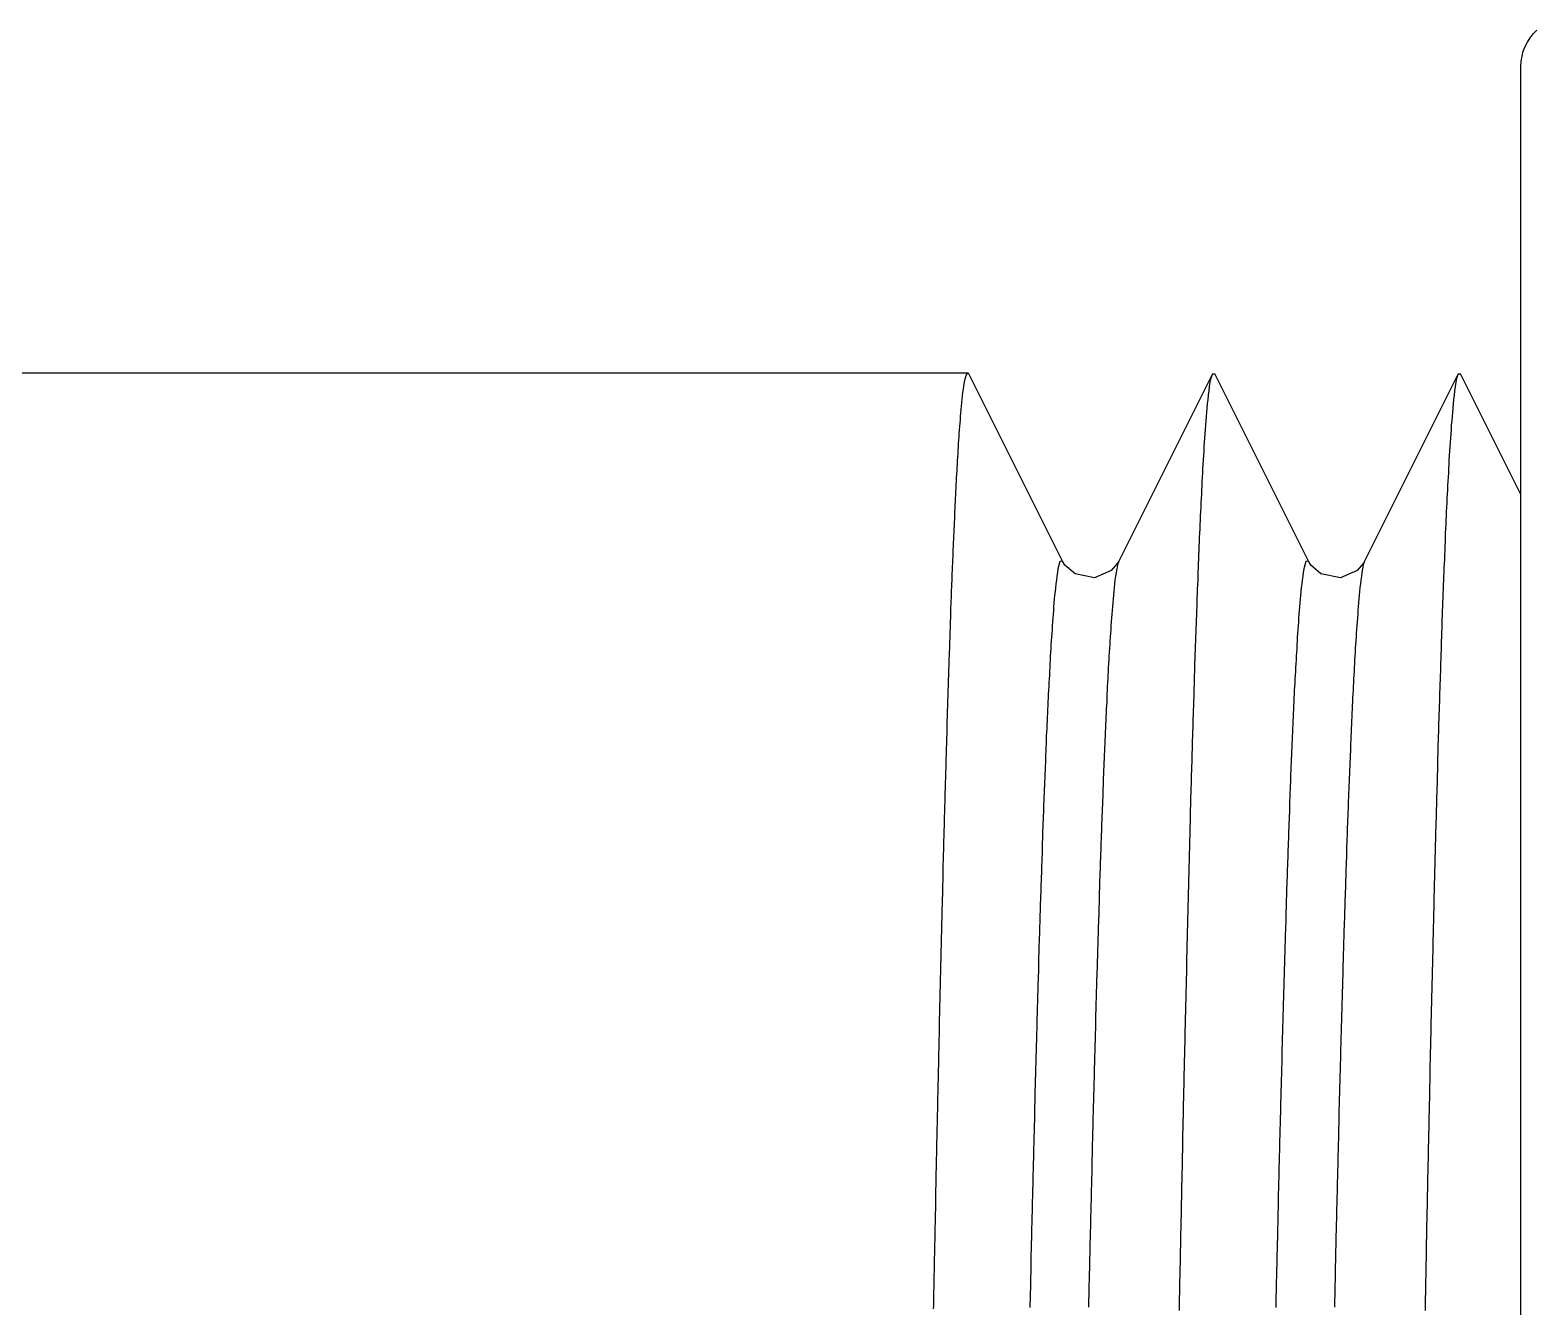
# Model space of a CAD drawing. Header units: millimetres. Extents: x 0 to 3800, y -67 to 2530.
# Drawn here: x 2289.26 to 2298.69, y 903.38 to 911.37 of the extents above; entities that cross this region are included whole.
import ezdxf

# ---------------------------------------------------------------- set-up
doc = ezdxf.new("R2010")
doc.units = ezdxf.units.MM
doc.layers.add('내부선 및 부속', color=4, linetype='Continuous')

msp = doc.modelspace()

# ---------------------------------------------------------------- linework, layer by layer
at = {"layer": '내부선 및 부속', "linetype": 'Continuous'}
for p, q in [((2298.5944, 874.4582), (2298.5944, 911.1466)), ((2260.9483, 909.2272), (2295.1298, 909.2272)), ((2295.1298, 909.2272), (2295.1371, 909.2199)), ((2295.724, 908.0468), (2295.1371, 909.2199)), ((2296.6623, 909.2199), (2296.0755, 908.0468)), ((2296.6623, 909.2199), (2296.6769, 909.2199)), ((2297.2638, 908.0468), (2296.6769, 909.2199)), ((2298.2021, 909.2199), (2297.6153, 908.0468)), ((2298.2021, 909.2199), (2298.2168, 909.2199)), ((2298.5944, 908.4649), (2298.2168, 909.2199))]:
    msp.add_line(p, q, dxfattribs=at)
at = {"layer": '내부선 및 부속', "linetype": 'Continuous', "flags": 128}
msp.add_lwpolyline([(2298.5944, 911.1466, -0.21004), (2298.6941, 911.3735)], format="xyb", dxfattribs=at)
for points in [[(2294.9159, 903.3647), (2294.9169, 903.3867), (2294.9169, 903.4077), (2294.9169, 903.4297), (2294.9179, 903.4507), (2294.9179, 903.4727), (2294.9189, 903.4937), (2294.9189, 903.5147), (2294.9189, 903.5147), (2294.9199, 903.5367), (2294.9199, 903.5577), (2294.9199, 903.5797), (2294.9209, 903.6007), (2294.9209, 903.6227), (2294.9219, 903.6437), (2294.9219, 903.6647), (2294.9219, 903.6867), (2294.9229, 903.7077), (2294.9229, 903.7297), (2294.9239, 903.7507), (2294.9239, 903.7727), (2294.9249, 903.7937), (2294.9249, 903.8147), (2294.9259, 903.8367), (2294.9259, 903.8577), (2294.9259, 903.8797), (2294.9269, 903.9007), (2294.9269, 903.9217), (2294.9279, 903.9437), (2294.9279, 903.9647), (2294.9289, 903.9867), (2294.9289, 904.0077), (2294.9289, 904.0297), (2294.9299, 904.0507), (2294.9299, 904.0717), (2294.9309, 904.0937), (2294.9309, 904.1147), (2294.9319, 904.1367), (2294.9319, 904.1577), (2294.9329, 904.1797), (2294.9329, 904.2007), (2294.9329, 904.2217), (2294.9339, 904.2437), (2294.9339, 904.2647), (2294.9349, 904.2867), (2294.9349, 904.3077), (2294.9359, 904.3297), (2294.9359, 904.3507), (2294.9369, 904.3717), (2294.9369, 904.3937), (2294.9369, 904.4147), (2294.9379, 904.4367), (2294.9379, 904.4577), (2294.9389, 904.4797), (2294.9389, 904.5007), (2294.9399, 904.5217), (2294.9399, 904.5437), (2294.9409, 904.5647), (2294.9409, 904.5867), (2294.9419, 904.6077), (2294.9419, 904.6287), (2294.9419, 904.6507), (2294.9429, 904.6717), (2294.9429, 904.6937), (2294.9439, 904.7147), (2294.9439, 904.7367), (2294.9449, 904.7577), (2294.9449, 904.7787), (2294.9459, 904.8007), (2294.9459, 904.8217), (2294.9469, 904.8437), (2294.9469, 904.8647), (2294.9479, 904.8867), (2294.9479, 904.9077), (2294.9489, 904.9287), (2294.9489, 904.9507), (2294.9489, 904.9717), (2294.9499, 904.9937), (2294.9499, 905.0147), (2294.9509, 905.0367), (2294.9509, 905.0577), (2294.9519, 905.0787), (2294.9519, 905.1007), (2294.9529, 905.1217), (2294.9529, 905.1437), (2294.9539, 905.1647), (2294.9539, 905.1857), (2294.9549, 905.2077), (2294.9549, 905.2287), (2294.9559, 905.2507), (2294.9559, 905.2717), (2294.9569, 905.2937), (2294.9569, 905.3147), (2294.9579, 905.3357), (2294.9579, 905.3577), (2294.9589, 905.3787), (2294.9589, 905.4007), (2294.9599, 905.4217), (2294.9599, 905.4437), (2294.9609, 905.4647), (2294.9609, 905.4857), (2294.9619, 905.5077), (2294.9619, 905.5287), (2294.9629, 905.5507), (2294.9629, 905.5717), (2294.9639, 905.5927), (2294.9639, 905.6147), (2294.9649, 905.6357), (2294.9649, 905.6577), (2294.9649, 905.6577), (2294.9659, 905.6787), (2294.9659, 905.7007), (2294.9669, 905.7217), (2294.9669, 905.7427), (2294.9679, 905.7647), (2294.9679, 905.7857), (2294.9689, 905.8077), (2294.9689, 905.8287), (2294.9699, 905.8507), (2294.9699, 905.8717), (2294.9709, 905.8927), (2294.9719, 905.9147), (2294.9719, 905.9357), (2294.9729, 905.9577), (2294.9729, 905.9787), (2294.9739, 906.0007), (2294.9739, 906.0217), (2294.9749, 906.0427), (2294.9749, 906.0647), (2294.9759, 906.0857), (2294.9759, 906.1077), (2294.9769, 906.1287), (2294.9769, 906.1497), (2294.9779, 906.1717), (2294.9789, 906.1927), (2294.9789, 906.2147), (2294.9799, 906.2357), (2294.9799, 906.2577), (2294.9809, 906.2787), (2294.9809, 906.2997), (2294.9819, 906.3217), (2294.9819, 906.3427), (2294.9829, 906.3647), (2294.9839, 906.3857), (2294.9839, 906.4077), (2294.9849, 906.4287), (2294.9849, 906.4497), (2294.9859, 906.4717), (2294.9859, 906.4927), (2294.9869, 906.5147), (2294.9879, 906.5357), (2294.9879, 906.5567), (2294.9889, 906.5787), (2294.9889, 906.5997), (2294.9899, 906.6217), (2294.9909, 906.6427), (2294.9909, 906.6647), (2294.9919, 906.6857), (2294.9919, 906.7067), (2294.9929, 906.7287), (2294.9939, 906.7497), (2294.9939, 906.7717), (2294.9949, 906.7927), (2294.9949, 906.8147), (2294.9959, 906.8357), (2294.9969, 906.8567), (2294.9969, 906.8787), (2294.9979, 906.8997), (2294.9979, 906.9217), (2294.9989, 906.9427), (2294.9999, 906.9637), (2294.9999, 906.9857), (2295.0009, 907.0067), (2295.0019, 907.0287), (2295.0019, 907.0497), (2295.0029, 907.0717), (2295.0039, 907.0927), (2295.0039, 907.1137), (2295.0049, 907.1357), (2295.0059, 907.1567), (2295.0059, 907.1787), (2295.0069, 907.1997), (2295.0079, 907.2207), (2295.0079, 907.2427), (2295.0089, 907.2637), (2295.0099, 907.2857), (2295.0099, 907.3067), (2295.0109, 907.3287), (2295.0119, 907.3497), (2295.0119, 907.3707), (2295.0129, 907.3927), (2295.0139, 907.4137), (2295.0139, 907.4357), (2295.0149, 907.4567), (2295.0159, 907.4777), (2295.0169, 907.4997), (2295.0169, 907.5207), (2295.0179, 907.5427), (2295.0189, 907.5637), (2295.0189, 907.5857), (2295.0199, 907.6067), (2295.0209, 907.6277), (2295.0219, 907.6497), (2295.0219, 907.6707), (2295.0229, 907.6927), (2295.0239, 907.7137), (2295.0249, 907.7347), (2295.0249, 907.7567), (2295.0259, 907.7777), (2295.0269, 907.7997), (2295.0269, 907.7997), (2295.0279, 907.8207), (2295.0289, 907.8427), (2295.0289, 907.8637), (2295.0299, 907.8847), (2295.0309, 907.9067), (2295.0319, 907.9277), (2295.0329, 907.9497), (2295.0329, 907.9707), (2295.0339, 907.9917), (2295.0349, 908.0137), (2295.0359, 908.0347), (2295.0369, 908.0567), (2295.0379, 908.0777), (2295.0389, 908.0987), (2295.0389, 908.1207), (2295.0399, 908.1417), (2295.0409, 908.1637), (2295.0419, 908.1847), (2295.0429, 908.2067), (2295.0439, 908.2277), (2295.0449, 908.2487), (2295.0459, 908.2707), (2295.0469, 908.2917), (2295.0479, 908.3137), (2295.0489, 908.3347), (2295.0499, 908.3557), (2295.0509, 908.3777), (2295.0519, 908.3987), (2295.0529, 908.4207), (2295.0539, 908.4417), (2295.0549, 908.4627), (2295.0559, 908.4847), (2295.0569, 908.5057), (2295.0579, 908.5277), (2295.0589, 908.5487), (2295.0599, 908.5697), (2295.0619, 908.5917), (2295.0629, 908.6127), (2295.0639, 908.6347), (2295.0649, 908.6557), (2295.0659, 908.6767), (2295.0679, 908.6987), (2295.0689, 908.7197), (2295.0699, 908.7417), (2295.0719, 908.7627), (2295.0729, 908.7837), (2295.0739, 908.8057), (2295.0759, 908.8267), (2295.0769, 908.8477), (2295.0789, 908.8697), (2295.0799, 908.8907), (2295.0819, 908.9127), (2295.0839, 908.9337), (2295.0849, 908.9547), (2295.0869, 908.9767), (2295.0889, 908.9977), (2295.0909, 909.0187), (2295.0929, 909.0407), (2295.0949, 909.0617), (2295.0969, 909.0827), (2295.0999, 909.1047), (2295.1029, 909.1257), (2295.1059, 909.1467), (2295.1089, 909.1677), (2295.1129, 909.1887), (2295.1189, 909.2097), (2295.1299, 909.2267), (2295.1299, 909.2267)], [(2296.4559, 903.3537), (2296.4559, 903.3807), (2296.4569, 903.4087), (2296.4569, 903.4357), (2296.4579, 903.4627), (2296.4579, 903.4897), (2296.4589, 903.5167), (2296.4589, 903.5437), (2296.4599, 903.5707), (2296.4609, 903.5977), (2296.4609, 903.6247), (2296.4609, 903.6247), (2296.4619, 903.6517), (2296.4619, 903.6787), (2296.4629, 903.7057), (2296.4629, 903.7327), (2296.4639, 903.7597), (2296.4639, 903.7867), (2296.4649, 903.8137), (2296.4649, 903.8407), (2296.4659, 903.8677), (2296.4669, 903.8947), (2296.4669, 903.9227), (2296.4679, 903.9497), (2296.4679, 903.9767), (2296.4689, 904.0037), (2296.4689, 904.0307), (2296.4699, 904.0577), (2296.4699, 904.0847), (2296.4709, 904.1117), (2296.4709, 904.1387), (2296.4719, 904.1657), (2296.4729, 904.1927), (2296.4729, 904.2197), (2296.4739, 904.2467), (2296.4739, 904.2737), (2296.4749, 904.3007), (2296.4749, 904.3277), (2296.4759, 904.3547), (2296.4769, 904.3817), (2296.4769, 904.4087), (2296.4779, 904.4367), (2296.4779, 904.4637), (2296.4789, 904.4907), (2296.4789, 904.5177), (2296.4799, 904.5447), (2296.4809, 904.5717), (2296.4809, 904.5987), (2296.4819, 904.6257), (2296.4819, 904.6527), (2296.4829, 904.6797), (2296.4829, 904.7067), (2296.4839, 904.7337), (2296.4849, 904.7607), (2296.4849, 904.7877), (2296.4859, 904.8147), (2296.4859, 904.8417), (2296.4869, 904.8687), (2296.4879, 904.8957), (2296.4879, 904.9237), (2296.4889, 904.9507), (2296.4889, 904.9777), (2296.4899, 905.0047), (2296.4909, 905.0317), (2296.4909, 905.0587), (2296.4919, 905.0857), (2296.4919, 905.1127), (2296.4929, 905.1397), (2296.4939, 905.1667), (2296.4939, 905.1937), (2296.4949, 905.2207), (2296.4959, 905.2477), (2296.4959, 905.2747), (2296.4969, 905.3017), (2296.4969, 905.3287), (2296.4979, 905.3557), (2296.4989, 905.3827), (2296.4989, 905.4097), (2296.4999, 905.4367), (2296.5009, 905.4647), (2296.5009, 905.4917), (2296.5019, 905.5187), (2296.5019, 905.5457), (2296.5029, 905.5727), (2296.5039, 905.5997), (2296.5039, 905.6267), (2296.5049, 905.6537), (2296.5059, 905.6807), (2296.5059, 905.7077), (2296.5069, 905.7347), (2296.5079, 905.7617), (2296.5079, 905.7887), (2296.5089, 905.8157), (2296.5099, 905.8427), (2296.5099, 905.8697), (2296.5109, 905.8967), (2296.5119, 905.9237), (2296.5119, 905.9507), (2296.5129, 905.9787), (2296.5139, 906.0057), (2296.5139, 906.0327), (2296.5149, 906.0597), (2296.5159, 906.0867), (2296.5159, 906.1137), (2296.5169, 906.1407), (2296.5179, 906.1677), (2296.5179, 906.1947), (2296.5189, 906.2217), (2296.5199, 906.2487), (2296.5209, 906.2757), (2296.5209, 906.3027), (2296.5219, 906.3297), (2296.5219, 906.3297), (2296.5229, 906.3567), (2296.5229, 906.3837), (2296.5239, 906.4107), (2296.5249, 906.4377), (2296.5259, 906.4647), (2296.5259, 906.4917), (2296.5269, 906.5197), (2296.5279, 906.5467), (2296.5279, 906.5737), (2296.5289, 906.6007), (2296.5299, 906.6277), (2296.5309, 906.6547), (2296.5309, 906.6817), (2296.5319, 906.7087), (2296.5329, 906.7357), (2296.5339, 906.7627), (2296.5349, 906.7897), (2296.5349, 906.8167), (2296.5359, 906.8437), (2296.5369, 906.8707), (2296.5379, 906.8977), (2296.5379, 906.9247), (2296.5389, 906.9517), (2296.5399, 906.9787), (2296.5409, 907.0057), (2296.5419, 907.0327), (2296.5419, 907.0597), (2296.5429, 907.0877), (2296.5439, 907.1147), (2296.5449, 907.1417), (2296.5459, 907.1687), (2296.5469, 907.1957), (2296.5469, 907.2227), (2296.5479, 907.2497), (2296.5489, 907.2767), (2296.5499, 907.3037), (2296.5509, 907.3307), (2296.5519, 907.3577), (2296.5529, 907.3847), (2296.5529, 907.4117), (2296.5539, 907.4387), (2296.5549, 907.4657), (2296.5559, 907.4927), (2296.5569, 907.5197), (2296.5579, 907.5467), (2296.5589, 907.5737), (2296.5599, 907.6007), (2296.5609, 907.6277), (2296.5619, 907.6547), (2296.5629, 907.6827), (2296.5639, 907.7097), (2296.5649, 907.7367), (2296.5659, 907.7637), (2296.5659, 907.7907), (2296.5669, 907.8177), (2296.5679, 907.8447), (2296.5689, 907.8717), (2296.5699, 907.8987), (2296.5719, 907.9257), (2296.5729, 907.9527), (2296.5739, 907.9797), (2296.5749, 908.0067), (2296.5759, 908.0337), (2296.5769, 908.0607), (2296.5779, 908.0877), (2296.5789, 908.1147), (2296.5799, 908.1417), (2296.5809, 908.1687), (2296.5819, 908.1957), (2296.5839, 908.2227), (2296.5849, 908.2497), (2296.5859, 908.2767), (2296.5869, 908.3037), (2296.5879, 908.3307), (2296.5899, 908.3577), (2296.5909, 908.3847), (2296.5919, 908.4127), (2296.5939, 908.4397), (2296.5949, 908.4667), (2296.5959, 908.4937), (2296.5979, 908.5207), (2296.5989, 908.5477), (2296.5999, 908.5747), (2296.6019, 908.6017), (2296.6029, 908.6287), (2296.6049, 908.6557), (2296.6059, 908.6827), (2296.6079, 908.7097), (2296.6099, 908.7367), (2296.6109, 908.7637), (2296.6129, 908.7907), (2296.6149, 908.8177), (2296.6169, 908.8447), (2296.6189, 908.8717), (2296.6209, 908.8987), (2296.6229, 908.9257), (2296.6249, 908.9527), (2296.6269, 908.9797), (2296.6289, 909.0067), (2296.6319, 909.0337), (2296.6319, 909.0337), (2296.6349, 909.0607), (2296.6379, 909.0867), (2296.6409, 909.1137), (2296.6449, 909.1407), (2296.6489, 909.1677), (2296.6539, 909.1947), (2296.6619, 909.2197), (2296.6619, 909.2197)], [(2297.9959, 903.3537), (2297.9959, 903.3807), (2297.9969, 903.4087), (2297.9969, 903.4357), (2297.9979, 903.4627), (2297.9979, 903.4897), (2297.9989, 903.5167), (2297.9989, 903.5437), (2297.9999, 903.5707), (2297.9999, 903.5977), (2298.0009, 903.6247), (2298.0009, 903.6247), (2298.0009, 903.6517), (2298.0019, 903.6787), (2298.0029, 903.7057), (2298.0029, 903.7327), (2298.0039, 903.7597), (2298.0039, 903.7867), (2298.0049, 903.8137), (2298.0049, 903.8407), (2298.0059, 903.8677), (2298.0059, 903.8947), (2298.0069, 903.9227), (2298.0069, 903.9497), (2298.0079, 903.9767), (2298.0089, 904.0037), (2298.0089, 904.0307), (2298.0099, 904.0577), (2298.0099, 904.0847), (2298.0109, 904.1117), (2298.0109, 904.1387), (2298.0119, 904.1657), (2298.0119, 904.1927), (2298.0129, 904.2197), (2298.0139, 904.2467), (2298.0139, 904.2737), (2298.0149, 904.3007), (2298.0149, 904.3277), (2298.0159, 904.3547), (2298.0159, 904.3817), (2298.0169, 904.4097), (2298.0179, 904.4367), (2298.0179, 904.4637), (2298.0189, 904.4907), (2298.0189, 904.5177), (2298.0199, 904.5447), (2298.0199, 904.5717), (2298.0209, 904.5987), (2298.0219, 904.6257), (2298.0219, 904.6527), (2298.0229, 904.6797), (2298.0229, 904.7067), (2298.0239, 904.7337), (2298.0239, 904.7607), (2298.0249, 904.7877), (2298.0259, 904.8147), (2298.0259, 904.8417), (2298.0269, 904.8687), (2298.0269, 904.8957), (2298.0279, 904.9237), (2298.0289, 904.9507), (2298.0289, 904.9777), (2298.0299, 905.0047), (2298.0299, 905.0317), (2298.0309, 905.0587), (2298.0319, 905.0857), (2298.0319, 905.1127), (2298.0329, 905.1397), (2298.0329, 905.1667), (2298.0339, 905.1937), (2298.0349, 905.2207), (2298.0349, 905.2477), (2298.0359, 905.2747), (2298.0369, 905.3017), (2298.0369, 905.3287), (2298.0379, 905.3557), (2298.0379, 905.3827), (2298.0389, 905.4097), (2298.0399, 905.4367), (2298.0399, 905.4647), (2298.0409, 905.4917), (2298.0419, 905.5187), (2298.0419, 905.5457), (2298.0429, 905.5727), (2298.0439, 905.5997), (2298.0439, 905.6267), (2298.0449, 905.6537), (2298.0449, 905.6807), (2298.0459, 905.7077), (2298.0469, 905.7347), (2298.0469, 905.7617), (2298.0479, 905.7887), (2298.0489, 905.8157), (2298.0489, 905.8427), (2298.0499, 905.8697), (2298.0509, 905.8967), (2298.0509, 905.9237), (2298.0519, 905.9507), (2298.0529, 905.9787), (2298.0529, 906.0057), (2298.0539, 906.0327), (2298.0549, 906.0597), (2298.0549, 906.0867), (2298.0559, 906.1137), (2298.0569, 906.1407), (2298.0579, 906.1677), (2298.0579, 906.1947), (2298.0589, 906.2217), (2298.0599, 906.2487), (2298.0599, 906.2757), (2298.0609, 906.3027), (2298.0619, 906.3297), (2298.0619, 906.3297), (2298.0619, 906.3567), (2298.0629, 906.3837), (2298.0639, 906.4107), (2298.0649, 906.4377), (2298.0649, 906.4647), (2298.0659, 906.4917), (2298.0669, 906.5197), (2298.0679, 906.5467), (2298.0679, 906.5737), (2298.0689, 906.6007), (2298.0699, 906.6277), (2298.0709, 906.6547), (2298.0709, 906.6817), (2298.0719, 906.7087), (2298.0729, 906.7357), (2298.0739, 906.7627), (2298.0739, 906.7897), (2298.0749, 906.8167), (2298.0759, 906.8437), (2298.0769, 906.8707), (2298.0769, 906.8977), (2298.0779, 906.9247), (2298.0789, 906.9517), (2298.0799, 906.9787), (2298.0809, 907.0057), (2298.0809, 907.0327), (2298.0819, 907.0597), (2298.0829, 907.0877), (2298.0839, 907.1147), (2298.0849, 907.1417), (2298.0859, 907.1687), (2298.0859, 907.1957), (2298.0869, 907.2227), (2298.0879, 907.2497), (2298.0889, 907.2767), (2298.0899, 907.3037), (2298.0909, 907.3307), (2298.0919, 907.3577), (2298.0919, 907.3847), (2298.0929, 907.4117), (2298.0939, 907.4387), (2298.0949, 907.4657), (2298.0959, 907.4927), (2298.0969, 907.5197), (2298.0979, 907.5467), (2298.0989, 907.5737), (2298.0999, 907.6007), (2298.1009, 907.6277), (2298.1009, 907.6547), (2298.1019, 907.6827), (2298.1029, 907.7097), (2298.1039, 907.7367), (2298.1049, 907.7637), (2298.1059, 907.7907), (2298.1069, 907.8177), (2298.1079, 907.8447), (2298.1089, 907.8717), (2298.1099, 907.8987), (2298.1109, 907.9257), (2298.1119, 907.9527), (2298.1129, 907.9797), (2298.1139, 908.0067), (2298.1159, 908.0337), (2298.1169, 908.0607), (2298.1179, 908.0877), (2298.1189, 908.1147), (2298.1199, 908.1417), (2298.1209, 908.1687), (2298.1219, 908.1957), (2298.1229, 908.2227), (2298.1249, 908.2497), (2298.1259, 908.2767), (2298.1269, 908.3037), (2298.1279, 908.3307), (2298.1289, 908.3577), (2298.1309, 908.3847), (2298.1319, 908.4127), (2298.1329, 908.4397), (2298.1349, 908.4667), (2298.1359, 908.4937), (2298.1369, 908.5207), (2298.1389, 908.5477), (2298.1399, 908.5747), (2298.1419, 908.6017), (2298.1429, 908.6287), (2298.1449, 908.6557), (2298.1459, 908.6827), (2298.1479, 908.7097), (2298.1499, 908.7367), (2298.1509, 908.7637), (2298.1529, 908.7907), (2298.1549, 908.8177), (2298.1569, 908.8447), (2298.1589, 908.8717), (2298.1599, 908.8987), (2298.1629, 908.9257), (2298.1649, 908.9527), (2298.1669, 908.9797), (2298.1689, 909.0067), (2298.1719, 909.0337), (2298.1719, 909.0337), (2298.1749, 909.0607), (2298.1779, 909.0867), (2298.1809, 909.1137), (2298.1849, 909.1407), (2298.1889, 909.1677), (2298.1939, 909.1947), (2298.2019, 909.2197), (2298.2019, 909.2197)], [(2295.7239, 908.0467), (2295.7069, 908.0457), (2295.6999, 908.0227), (2295.6949, 907.9997), (2295.6909, 907.9757), (2295.6879, 907.9527), (2295.6849, 907.9287), (2295.6819, 907.9047), (2295.6789, 907.8817), (2295.6769, 907.8577), (2295.6739, 907.8337), (2295.6719, 907.8097), (2295.6699, 907.7867), (2295.6679, 907.7627), (2295.6659, 907.7387), (2295.6639, 907.7147), (2295.6629, 907.6907), (2295.6609, 907.6677), (2295.6589, 907.6437), (2295.6579, 907.6197), (2295.6559, 907.5957), (2295.6539, 907.5717), (2295.6529, 907.5487), (2295.6509, 907.5247), (2295.6499, 907.5007), (2295.6489, 907.4767), (2295.6469, 907.4527), (2295.6459, 907.4287), (2295.6439, 907.4057), (2295.6429, 907.3817), (2295.6419, 907.3577), (2295.6409, 907.3337), (2295.6389, 907.3097), (2295.6379, 907.2857), (2295.6369, 907.2627), (2295.6359, 907.2387), (2295.6339, 907.2147), (2295.6329, 907.1907), (2295.6319, 907.1667), (2295.6309, 907.1427), (2295.6299, 907.1197), (2295.6289, 907.0957), (2295.6279, 907.0717), (2295.6269, 907.0477), (2295.6259, 907.0237), (2295.6249, 906.9997), (2295.6229, 906.9757), (2295.6219, 906.9527), (2295.6209, 906.9287), (2295.6199, 906.9047), (2295.6189, 906.8807), (2295.6179, 906.8567), (2295.6169, 906.8327), (2295.6159, 906.8097), (2295.6159, 906.7857), (2295.6149, 906.7617), (2295.6139, 906.7377), (2295.6129, 906.7137), (2295.6119, 906.6897), (2295.6109, 906.6657), (2295.6099, 906.6427), (2295.6089, 906.6187), (2295.6079, 906.5947), (2295.6069, 906.5707), (2295.6059, 906.5467), (2295.6049, 906.5227), (2295.6049, 906.4987), (2295.6039, 906.4757), (2295.6029, 906.4517), (2295.6019, 906.4277), (2295.6009, 906.4037), (2295.5999, 906.3797), (2295.5989, 906.3557), (2295.5989, 906.3327), (2295.5979, 906.3087), (2295.5969, 906.2847), (2295.5959, 906.2607), (2295.5949, 906.2367), (2295.5949, 906.2127), (2295.5939, 906.1887), (2295.5929, 906.1657), (2295.5919, 906.1417), (2295.5909, 906.1177), (2295.5909, 906.0937), (2295.5899, 906.0697), (2295.5889, 906.0457), (2295.5879, 906.0217), (2295.5869, 905.9987), (2295.5869, 905.9747), (2295.5859, 905.9507), (2295.5849, 905.9267), (2295.5839, 905.9027), (2295.5839, 905.8787), (2295.5829, 905.8547), (2295.5819, 905.8317), (2295.5809, 905.8077), (2295.5809, 905.7837), (2295.5799, 905.7597), (2295.5789, 905.7357), (2295.5789, 905.7117), (2295.5779, 905.6877), (2295.5779, 905.6877), (2295.5769, 905.6647), (2295.5759, 905.6407), (2295.5759, 905.6167), (2295.5749, 905.5927), (2295.5739, 905.5687), (2295.5739, 905.5447), (2295.5729, 905.5207), (2295.5719, 905.4977), (2295.5719, 905.4737), (2295.5709, 905.4497), (2295.5699, 905.4257), (2295.5689, 905.4017), (2295.5689, 905.3777), (2295.5679, 905.3537), (2295.5669, 905.3307), (2295.5669, 905.3067), (2295.5659, 905.2827), (2295.5649, 905.2587), (2295.5649, 905.2347), (2295.5639, 905.2107), (2295.5629, 905.1867), (2295.5629, 905.1637), (2295.5619, 905.1397), (2295.5619, 905.1157), (2295.5609, 905.0917), (2295.5599, 905.0677), (2295.5599, 905.0437), (2295.5589, 905.0197), (2295.5579, 904.9967), (2295.5579, 904.9727), (2295.5569, 904.9487), (2295.5559, 904.9247), (2295.5559, 904.9007), (2295.5549, 904.8767), (2295.5549, 904.8527), (2295.5539, 904.8287), (2295.5529, 904.8057), (2295.5529, 904.7817), (2295.5519, 904.7577), (2295.5509, 904.7337), (2295.5509, 904.7097), (2295.5499, 904.6857), (2295.5499, 904.6617), (2295.5489, 904.6387), (2295.5479, 904.6147), (2295.5479, 904.5907), (2295.5469, 904.5667), (2295.5469, 904.5427), (2295.5459, 904.5187), (2295.5449, 904.4947), (2295.5449, 904.4717), (2295.5439, 904.4477), (2295.5439, 904.4237), (2295.5429, 904.3997), (2295.5419, 904.3757), (2295.5419, 904.3517), (2295.5409, 904.3277), (2295.5409, 904.3047), (2295.5399, 904.2807), (2295.5389, 904.2567), (2295.5389, 904.2327), (2295.5379, 904.2087), (2295.5379, 904.1847), (2295.5369, 904.1607), (2295.5369, 904.1377), (2295.5359, 904.1137), (2295.5349, 904.0897), (2295.5349, 904.0657), (2295.5339, 904.0417), (2295.5339, 904.0177), (2295.5329, 903.9937), (2295.5329, 903.9707), (2295.5319, 903.9467), (2295.5309, 903.9227), (2295.5309, 903.8987), (2295.5299, 903.8747), (2295.5299, 903.8507), (2295.5289, 903.8267), (2295.5289, 903.8027), (2295.5279, 903.7797), (2295.5279, 903.7557), (2295.5269, 903.7317), (2295.5259, 903.7077), (2295.5259, 903.6837), (2295.5249, 903.6597), (2295.5249, 903.6357), (2295.5239, 903.6127), (2295.5239, 903.5887), (2295.5229, 903.5647), (2295.5229, 903.5407), (2295.5219, 903.5167), (2295.5219, 903.4927), (2295.5209, 903.4687), (2295.5209, 903.4457), (2295.5199, 903.4217), (2295.5189, 903.3977), (2295.5189, 903.3737)], [(2296.0755, 908.0469), (2296.0687, 908.0347), (2296.0283, 907.9888), (2295.924, 907.9428), (2295.8016, 907.9678), (2295.7385, 908.0232), (2295.724, 908.0467)], [(2296.0759, 908.0467), (2296.0679, 908.0247), (2296.0629, 908.0007), (2296.0589, 907.9767), (2296.0549, 907.9537), (2296.0519, 907.9297), (2296.0489, 907.9067), (2296.0469, 907.8827), (2296.0439, 907.8587), (2296.0419, 907.8347), (2296.0399, 907.8117), (2296.0379, 907.7877), (2296.0359, 907.7637), (2296.0339, 907.7397), (2296.0319, 907.7157), (2296.0299, 907.6927), (2296.0279, 907.6687), (2296.0269, 907.6447), (2296.0249, 907.6207), (2296.0229, 907.5967), (2296.0219, 907.5737), (2296.0199, 907.5497), (2296.0189, 907.5257), (2296.0169, 907.5017), (2296.0159, 907.4777), (2296.0139, 907.4537), (2296.0129, 907.4307), (2296.0119, 907.4067), (2296.0099, 907.3827), (2296.0089, 907.3587), (2296.0079, 907.3347), (2296.0069, 907.3107), (2296.0049, 907.2877), (2296.0039, 907.2637), (2296.0029, 907.2397), (2296.0019, 907.2157), (2296.0009, 907.1917), (2295.9999, 907.1677), (2295.9979, 907.1447), (2295.9969, 907.1207), (2295.9959, 907.0967), (2295.9949, 907.0727), (2295.9939, 907.0487), (2295.9929, 907.0247), (2295.9919, 907.0017), (2295.9909, 906.9777), (2295.9899, 906.9537), (2295.9889, 906.9297), (2295.9879, 906.9057), (2295.9869, 906.8817), (2295.9859, 906.8577), (2295.9849, 906.8347), (2295.9839, 906.8107), (2295.9829, 906.7867), (2295.9819, 906.7627), (2295.9809, 906.7387), (2295.9799, 906.7147), (2295.9789, 906.6907), (2295.9779, 906.6677), (2295.9769, 906.6437), (2295.9759, 906.6197), (2295.9749, 906.5957), (2295.9749, 906.5717), (2295.9739, 906.5477), (2295.9729, 906.5247), (2295.9719, 906.5007), (2295.9709, 906.4767), (2295.9699, 906.4527), (2295.9689, 906.4287), (2295.9679, 906.4047), (2295.9679, 906.3807), (2295.9669, 906.3577), (2295.9659, 906.3337), (2295.9649, 906.3097), (2295.9639, 906.2857), (2295.9629, 906.2617), (2295.9629, 906.2377), (2295.9619, 906.2137), (2295.9609, 906.1907), (2295.9599, 906.1667), (2295.9589, 906.1427), (2295.9589, 906.1187), (2295.9579, 906.0947), (2295.9569, 906.0707), (2295.9559, 906.0467), (2295.9559, 906.0237), (2295.9549, 905.9997), (2295.9539, 905.9757), (2295.9529, 905.9517), (2295.9529, 905.9277), (2295.9519, 905.9037), (2295.9509, 905.8797), (2295.9499, 905.8567), (2295.9499, 905.8327), (2295.9489, 905.8087), (2295.9479, 905.7847), (2295.9469, 905.7607), (2295.9469, 905.7367), (2295.9459, 905.7127), (2295.9449, 905.6897), (2295.9439, 905.6657), (2295.9439, 905.6657), (2295.9439, 905.6417), (2295.9429, 905.6177), (2295.9419, 905.5937), (2295.9419, 905.5697), (2295.9409, 905.5457), (2295.9399, 905.5227), (2295.9399, 905.4987), (2295.9389, 905.4747), (2295.9379, 905.4507), (2295.9369, 905.4267), (2295.9369, 905.4027), (2295.9359, 905.3787), (2295.9349, 905.3557), (2295.9349, 905.3317), (2295.9339, 905.3077), (2295.9329, 905.2837), (2295.9329, 905.2597), (2295.9319, 905.2357), (2295.9309, 905.2117), (2295.9309, 905.1887), (2295.9299, 905.1647), (2295.9289, 905.1407), (2295.9289, 905.1167), (2295.9279, 905.0927), (2295.9279, 905.0687), (2295.9269, 905.0447), (2295.9259, 905.0217), (2295.9259, 904.9977), (2295.9249, 904.9737), (2295.9239, 904.9497), (2295.9239, 904.9257), (2295.9229, 904.9017), (2295.9219, 904.8777), (2295.9219, 904.8547), (2295.9209, 904.8307), (2295.9209, 904.8067), (2295.9199, 904.7827), (2295.9189, 904.7587), (2295.9189, 904.7347), (2295.9179, 904.7107), (2295.9169, 904.6877), (2295.9169, 904.6637), (2295.9159, 904.6397), (2295.9159, 904.6157), (2295.9149, 904.5917), (2295.9139, 904.5677), (2295.9139, 904.5437), (2295.9129, 904.5207), (2295.9129, 904.4967), (2295.9119, 904.4727), (2295.9109, 904.4487), (2295.9109, 904.4247), (2295.9099, 904.4007), (2295.9099, 904.3767), (2295.9089, 904.3537), (2295.9089, 904.3297), (2295.9079, 904.3057), (2295.9069, 904.2817), (2295.9069, 904.2577), (2295.9059, 904.2337), (2295.9059, 904.2097), (2295.9049, 904.1857), (2295.9039, 904.1627), (2295.9039, 904.1387), (2295.9029, 904.1147), (2295.9029, 904.0907), (2295.9019, 904.0667), (2295.9019, 904.0427), (2295.9009, 904.0187), (2295.8999, 903.9957), (2295.8999, 903.9717), (2295.8989, 903.9477), (2295.8989, 903.9237), (2295.8979, 903.8997), (2295.8979, 903.8757), (2295.8969, 903.8517), (2295.8969, 903.8287), (2295.8959, 903.8047), (2295.8949, 903.7807), (2295.8949, 903.7567), (2295.8939, 903.7327), (2295.8939, 903.7087), (2295.8929, 903.6847), (2295.8929, 903.6617), (2295.8919, 903.6377), (2295.8919, 903.6137), (2295.8909, 903.5897), (2295.8909, 903.5657), (2295.8899, 903.5417), (2295.8889, 903.5177), (2295.8889, 903.4937), (2295.8879, 903.4707), (2295.8879, 903.4467), (2295.8869, 903.4227), (2295.8869, 903.3987), (2295.8859, 903.3747)], [(2297.2639, 908.0467), (2297.2469, 908.0457), (2297.2399, 908.0227), (2297.2349, 907.9997), (2297.2309, 907.9757), (2297.2279, 907.9527), (2297.2249, 907.9287), (2297.2219, 907.9047), (2297.2189, 907.8817), (2297.2169, 907.8577), (2297.2139, 907.8337), (2297.2119, 907.8097), (2297.2099, 907.7867), (2297.2079, 907.7627), (2297.2059, 907.7387), (2297.2039, 907.7147), (2297.2019, 907.6907), (2297.2009, 907.6677), (2297.1989, 907.6437), (2297.1969, 907.6197), (2297.1959, 907.5957), (2297.1939, 907.5717), (2297.1929, 907.5487), (2297.1909, 907.5247), (2297.1899, 907.5007), (2297.1879, 907.4767), (2297.1869, 907.4527), (2297.1859, 907.4287), (2297.1839, 907.4057), (2297.1829, 907.3817), (2297.1819, 907.3577), (2297.1799, 907.3337), (2297.1789, 907.3097), (2297.1779, 907.2857), (2297.1769, 907.2627), (2297.1749, 907.2387), (2297.1739, 907.2147), (2297.1729, 907.1907), (2297.1719, 907.1667), (2297.1709, 907.1427), (2297.1699, 907.1197), (2297.1689, 907.0957), (2297.1679, 907.0717), (2297.1659, 907.0477), (2297.1649, 907.0237), (2297.1639, 906.9997), (2297.1629, 906.9757), (2297.1619, 906.9527), (2297.1609, 906.9287), (2297.1599, 906.9047), (2297.1589, 906.8807), (2297.1579, 906.8567), (2297.1569, 906.8327), (2297.1559, 906.8097), (2297.1549, 906.7857), (2297.1539, 906.7617), (2297.1529, 906.7377), (2297.1519, 906.7137), (2297.1519, 906.6897), (2297.1509, 906.6657), (2297.1499, 906.6427), (2297.1489, 906.6187), (2297.1479, 906.5947), (2297.1469, 906.5707), (2297.1459, 906.5467), (2297.1449, 906.5227), (2297.1439, 906.4997), (2297.1439, 906.4757), (2297.1429, 906.4517), (2297.1419, 906.4277), (2297.1409, 906.4037), (2297.1399, 906.3797), (2297.1389, 906.3557), (2297.1379, 906.3327), (2297.1379, 906.3087), (2297.1369, 906.2847), (2297.1359, 906.2607), (2297.1349, 906.2367), (2297.1339, 906.2127), (2297.1339, 906.1887), (2297.1329, 906.1657), (2297.1319, 906.1417), (2297.1309, 906.1177), (2297.1299, 906.0937), (2297.1299, 906.0697), (2297.1289, 906.0457), (2297.1279, 906.0217), (2297.1269, 905.9987), (2297.1269, 905.9747), (2297.1259, 905.9507), (2297.1249, 905.9267), (2297.1239, 905.9027), (2297.1239, 905.8787), (2297.1229, 905.8547), (2297.1219, 905.8317), (2297.1209, 905.8077), (2297.1209, 905.7837), (2297.1199, 905.7597), (2297.1189, 905.7357), (2297.1179, 905.7117), (2297.1179, 905.6877), (2297.1179, 905.6877), (2297.1169, 905.6647), (2297.1159, 905.6407), (2297.1159, 905.6167), (2297.1149, 905.5927), (2297.1139, 905.5687), (2297.1129, 905.5447), (2297.1129, 905.5207), (2297.1119, 905.4977), (2297.1109, 905.4737), (2297.1109, 905.4497), (2297.1099, 905.4257), (2297.1089, 905.4017), (2297.1089, 905.3777), (2297.1079, 905.3537), (2297.1069, 905.3307), (2297.1069, 905.3067), (2297.1059, 905.2827), (2297.1049, 905.2587), (2297.1049, 905.2347), (2297.1039, 905.2107), (2297.1029, 905.1867), (2297.1029, 905.1637), (2297.1019, 905.1397), (2297.1009, 905.1157), (2297.1009, 905.0917), (2297.0999, 905.0677), (2297.0989, 905.0437), (2297.0989, 905.0197), (2297.0979, 904.9967), (2297.0969, 904.9727), (2297.0969, 904.9487), (2297.0959, 904.9247), (2297.0959, 904.9007), (2297.0949, 904.8767), (2297.0939, 904.8527), (2297.0939, 904.8297), (2297.0929, 904.8057), (2297.0919, 904.7817), (2297.0919, 904.7577), (2297.0909, 904.7337), (2297.0909, 904.7097), (2297.0899, 904.6857), (2297.0889, 904.6627), (2297.0889, 904.6387), (2297.0879, 904.6147), (2297.0879, 904.5907), (2297.0869, 904.5667), (2297.0859, 904.5427), (2297.0859, 904.5187), (2297.0849, 904.4947), (2297.0849, 904.4717), (2297.0839, 904.4477), (2297.0829, 904.4237), (2297.0829, 904.3997), (2297.0819, 904.3757), (2297.0819, 904.3517), (2297.0809, 904.3277), (2297.0799, 904.3047), (2297.0799, 904.2807), (2297.0789, 904.2567), (2297.0789, 904.2327), (2297.0779, 904.2087), (2297.0779, 904.1847), (2297.0769, 904.1607), (2297.0759, 904.1377), (2297.0759, 904.1137), (2297.0749, 904.0897), (2297.0749, 904.0657), (2297.0739, 904.0417), (2297.0739, 904.0177), (2297.0729, 903.9937), (2297.0719, 903.9707), (2297.0719, 903.9467), (2297.0709, 903.9227), (2297.0709, 903.8987), (2297.0699, 903.8747), (2297.0699, 903.8507), (2297.0689, 903.8267), (2297.0689, 903.8037), (2297.0679, 903.7797), (2297.0669, 903.7557), (2297.0669, 903.7317), (2297.0659, 903.7077), (2297.0659, 903.6837), (2297.0649, 903.6597), (2297.0649, 903.6357), (2297.0639, 903.6127), (2297.0639, 903.5887), (2297.0629, 903.5647), (2297.0619, 903.5407), (2297.0619, 903.5167), (2297.0609, 903.4927), (2297.0609, 903.4687), (2297.0599, 903.4457), (2297.0599, 903.4217), (2297.0589, 903.3977), (2297.0589, 903.3737)], [(2297.6154, 908.0469), (2297.6086, 908.0347), (2297.5681, 907.9888), (2297.4639, 907.9428), (2297.3414, 907.9678), (2297.2783, 908.0232), (2297.2638, 908.0467)], [(2297.6149, 908.0467), (2297.6069, 908.0247), (2297.6029, 908.0007), (2297.5989, 907.9767), (2297.5949, 907.9537), (2297.5919, 907.9297), (2297.5889, 907.9067), (2297.5859, 907.8827), (2297.5839, 907.8587), (2297.5819, 907.8347), (2297.5789, 907.8117), (2297.5769, 907.7877), (2297.5749, 907.7637), (2297.5729, 907.7397), (2297.5719, 907.7157), (2297.5699, 907.6927), (2297.5679, 907.6687), (2297.5659, 907.6447), (2297.5649, 907.6207), (2297.5629, 907.5967), (2297.5619, 907.5737), (2297.5599, 907.5497), (2297.5589, 907.5257), (2297.5569, 907.5017), (2297.5559, 907.4777), (2297.5539, 907.4537), (2297.5529, 907.4307), (2297.5519, 907.4067), (2297.5499, 907.3827), (2297.5489, 907.3587), (2297.5479, 907.3347), (2297.5459, 907.3107), (2297.5449, 907.2877), (2297.5439, 907.2637), (2297.5429, 907.2397), (2297.5419, 907.2157), (2297.5399, 907.1917), (2297.5389, 907.1677), (2297.5379, 907.1447), (2297.5369, 907.1207), (2297.5359, 907.0967), (2297.5349, 907.0727), (2297.5339, 907.0487), (2297.5329, 907.0247), (2297.5319, 907.0017), (2297.5309, 906.9777), (2297.5299, 906.9537), (2297.5289, 906.9297), (2297.5279, 906.9057), (2297.5269, 906.8817), (2297.5259, 906.8577), (2297.5249, 906.8347), (2297.5239, 906.8107), (2297.5229, 906.7867), (2297.5219, 906.7627), (2297.5209, 906.7387), (2297.5199, 906.7147), (2297.5189, 906.6917), (2297.5179, 906.6677), (2297.5169, 906.6437), (2297.5159, 906.6197), (2297.5149, 906.5957), (2297.5139, 906.5717), (2297.5129, 906.5477), (2297.5129, 906.5247), (2297.5119, 906.5007), (2297.5109, 906.4767), (2297.5099, 906.4527), (2297.5089, 906.4287), (2297.5079, 906.4047), (2297.5069, 906.3807), (2297.5069, 906.3577), (2297.5059, 906.3337), (2297.5049, 906.3097), (2297.5039, 906.2857), (2297.5029, 906.2617), (2297.5019, 906.2377), (2297.5019, 906.2137), (2297.5009, 906.1907), (2297.4999, 906.1667), (2297.4989, 906.1427), (2297.4979, 906.1187), (2297.4979, 906.0947), (2297.4969, 906.0707), (2297.4959, 906.0467), (2297.4949, 906.0237), (2297.4949, 905.9997), (2297.4939, 905.9757), (2297.4929, 905.9517), (2297.4919, 905.9277), (2297.4919, 905.9037), (2297.4909, 905.8797), (2297.4899, 905.8567), (2297.4889, 905.8327), (2297.4889, 905.8087), (2297.4879, 905.7847), (2297.4869, 905.7607), (2297.4859, 905.7367), (2297.4859, 905.7127), (2297.4849, 905.6897), (2297.4839, 905.6657), (2297.4839, 905.6657), (2297.4839, 905.6417), (2297.4829, 905.6177), (2297.4819, 905.5937), (2297.4809, 905.5697), (2297.4809, 905.5457), (2297.4799, 905.5227), (2297.4789, 905.4987), (2297.4789, 905.4747), (2297.4779, 905.4507), (2297.4769, 905.4267), (2297.4769, 905.4027), (2297.4759, 905.3787), (2297.4749, 905.3557), (2297.4749, 905.3317), (2297.4739, 905.3077), (2297.4729, 905.2837), (2297.4729, 905.2597), (2297.4719, 905.2357), (2297.4709, 905.2117), (2297.4709, 905.1887), (2297.4699, 905.1647), (2297.4689, 905.1407), (2297.4689, 905.1167), (2297.4679, 905.0927), (2297.4669, 905.0687), (2297.4669, 905.0447), (2297.4659, 905.0217), (2297.4649, 904.9977), (2297.4649, 904.9737), (2297.4639, 904.9497), (2297.4639, 904.9257), (2297.4629, 904.9017), (2297.4619, 904.8777), (2297.4619, 904.8547), (2297.4609, 904.8307), (2297.4599, 904.8067), (2297.4599, 904.7827), (2297.4589, 904.7587), (2297.4589, 904.7347), (2297.4579, 904.7107), (2297.4569, 904.6877), (2297.4569, 904.6637), (2297.4559, 904.6397), (2297.4549, 904.6157), (2297.4549, 904.5917), (2297.4539, 904.5677), (2297.4539, 904.5437), (2297.4529, 904.5207), (2297.4519, 904.4967), (2297.4519, 904.4727), (2297.4509, 904.4487), (2297.4509, 904.4247), (2297.4499, 904.4007), (2297.4489, 904.3767), (2297.4489, 904.3537), (2297.4479, 904.3297), (2297.4479, 904.3057), (2297.4469, 904.2817), (2297.4469, 904.2577), (2297.4459, 904.2337), (2297.4449, 904.2097), (2297.4449, 904.1857), (2297.4439, 904.1627), (2297.4439, 904.1387), (2297.4429, 904.1147), (2297.4429, 904.0907), (2297.4419, 904.0667), (2297.4409, 904.0427), (2297.4409, 904.0187), (2297.4399, 903.9957), (2297.4399, 903.9717), (2297.4389, 903.9477), (2297.4389, 903.9237), (2297.4379, 903.8997), (2297.4369, 903.8757), (2297.4369, 903.8517), (2297.4359, 903.8287), (2297.4359, 903.8047), (2297.4349, 903.7807), (2297.4349, 903.7567), (2297.4339, 903.7327), (2297.4339, 903.7087), (2297.4329, 903.6847), (2297.4329, 903.6617), (2297.4319, 903.6377), (2297.4309, 903.6137), (2297.4309, 903.5897), (2297.4299, 903.5657), (2297.4299, 903.5417), (2297.4289, 903.5177), (2297.4289, 903.4947), (2297.4279, 903.4707), (2297.4279, 903.4467), (2297.4269, 903.4227), (2297.4269, 903.3987), (2297.4259, 903.3747)]]:
    msp.add_lwpolyline(points, dxfattribs=at)

doc.saveas('drawing.dxf')
